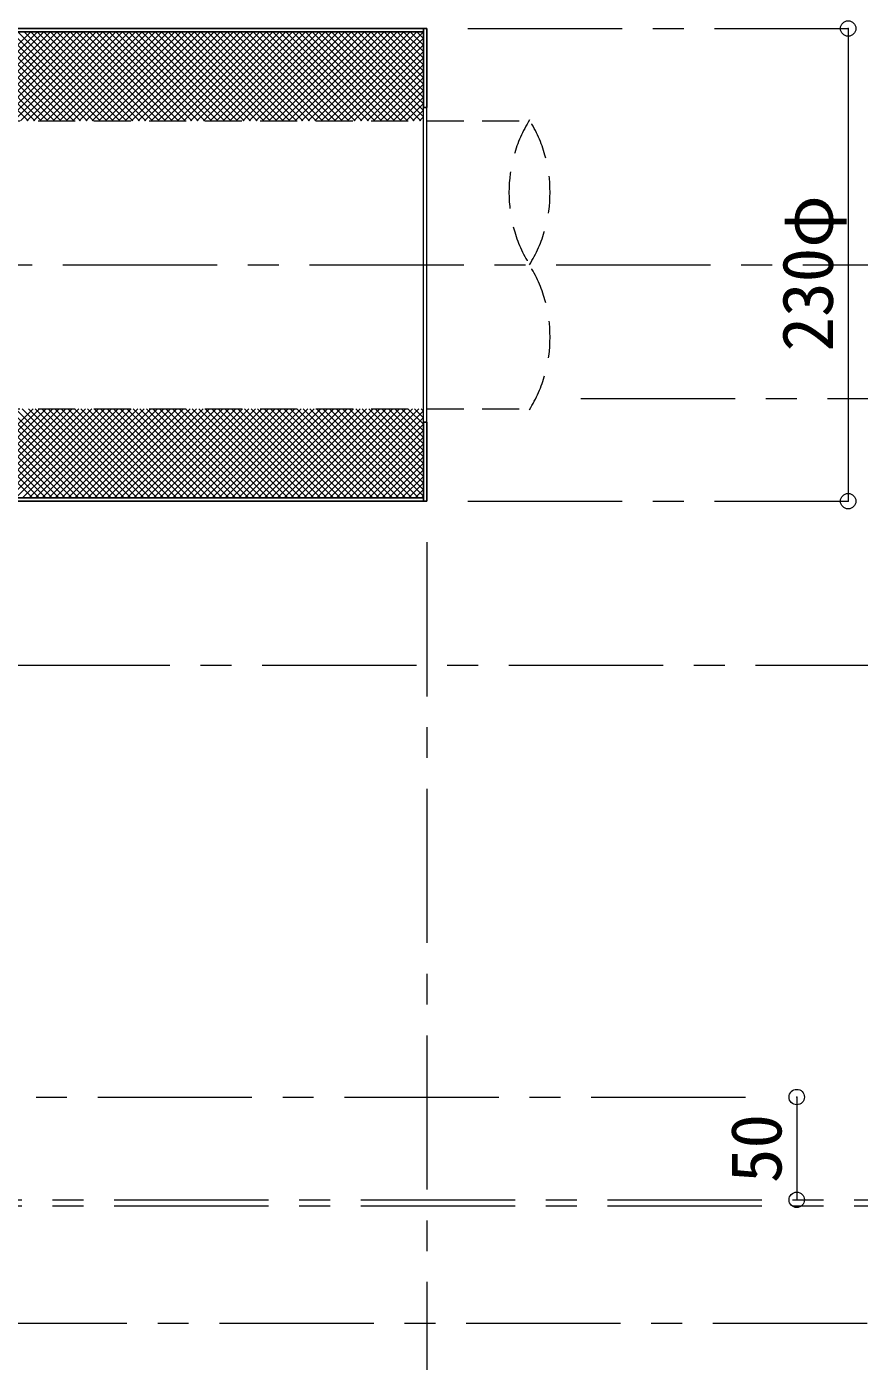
# Model space of a CAD drawing. Units: millimetres at full size, sheet at 1:15; details may follow other scales. Extents: x -3171 to 2904, y -2098 to 2117.
# Drawn here: x -115 to 290, y -1339 to -690 of the extents above; entities that cross this region are included whole.
import ezdxf
from ezdxf.enums import TextEntityAlignment as Align

# ---------------------------------------------------------------- set-up
doc = ezdxf.new("R2010")
doc.units = ezdxf.units.MM
doc.header["$LTSCALE"] = 15
doc.header["$PDMODE"] = 32
doc.header["$PDSIZE"] = 7.5
doc.linetypes.add('CHAIN1', pattern=[8, 5, -1, 1, -1])
doc.linetypes.add('DASHED1', pattern=[1.8, 1.2, -0.6])
doc.layers.add('0-0_ﾚｲﾔ1', color=4, linetype='Continuous', lineweight=9)
doc.styles.add('ＭＳ ゴシック', font='')
doc.styles.get('ＭＳ ゴシック').set_extended_font_data('MS Gothic')

msp = doc.modelspace()

# ---------------------------------------------------------------- linework, layer by layer
at = {"layer": '0-0_ﾚｲﾔ1', "color": 5, "lineweight": 25}
for p, q in [((-520.38, -690.45), (79.62, -690.45)), ((-520.38, -692.05), (78.02, -692.05)), ((78.02, -690.45), (78.02, -728.95)), ((79.62, -690.45), (79.62, -728.95)), ((78.02, -728.95), (79.62, -728.95)), ((78.02, -881.95), (78.02, -920.45)), ((-520.38, -918.85), (78.02, -918.85)), ((-520.38, -920.45), (79.62, -920.45))]:
    msp.add_line(p, q, dxfattribs=at)
at = {"layer": '0-0_ﾚｲﾔ1'}
for p, q in [((-157.53, -692.05), (-114.23, -735.35)), ((-156.23, -735.35), (-112.93, -692.05)), ((-154.35, -692.05), (-111.05, -735.35)), ((-153.05, -735.35), (-109.75, -692.05)), ((-151.17, -692.05), (-107.87, -735.35)), ((-149.87, -735.35), (-106.57, -692.05)), ((-147.99, -692.05), (-104.69, -735.35)), ((-146.69, -735.35), (-103.39, -692.05)), ((-144.81, -692.05), (-101.51, -735.35)), ((-143.51, -735.35), (-100.21, -692.05)), ((-141.62, -692.05), (-98.32, -735.35)), ((-140.32, -735.35), (-97.02, -692.05)), ((-138.44, -692.05), (-95.14, -735.35)), ((-137.14, -735.35), (-93.84, -692.05)), ((-135.26, -692.05), (-91.96, -735.35)), ((-133.96, -735.35), (-90.66, -692.05)), ((-132.08, -692.05), (-88.78, -735.35)), ((-130.78, -735.35), (-87.48, -692.05)), ((-128.9, -692.05), (-85.6, -735.35)), ((-127.6, -735.35), (-84.3, -692.05)), ((-125.71, -692.05), (-82.41, -735.35)), ((-124.41, -735.35), (-81.11, -692.05)), ((-122.53, -692.05), (-79.23, -735.35)), ((-121.23, -735.35), (-77.93, -692.05)), ((-119.35, -692.05), (-76.05, -735.35)), ((-118.05, -735.35), (-74.75, -692.05)), ((-116.17, -692.05), (-72.87, -735.35)), ((-114.87, -735.35), (-71.57, -692.05)), ((-112.99, -692.05), (-69.69, -735.35)), ((-111.69, -735.35), (-68.39, -692.05)), ((-109.8, -692.05), (-66.5, -735.35)), ((-108.5, -735.35), (-65.2, -692.05)), ((-106.62, -692.05), (-63.32, -735.35)), ((-105.32, -735.35), (-62.02, -692.05)), ((-103.44, -692.05), (-60.14, -735.35)), ((-102.14, -735.35), (-58.84, -692.05)), ((-100.26, -692.05), (-56.96, -735.35)), ((-98.96, -735.35), (-55.66, -692.05)), ((-97.08, -692.05), (-53.78, -735.35)), ((-95.78, -735.35), (-52.48, -692.05)), ((-93.89, -692.05), (-50.59, -735.35)), ((-92.59, -735.35), (-49.29, -692.05)), ((-90.71, -692.05), (-47.41, -735.35)), ((-89.41, -735.35), (-46.11, -692.05)), ((-87.53, -692.05), (-44.23, -735.35)), ((-86.23, -735.35), (-42.93, -692.05)), ((-84.35, -692.05), (-41.05, -735.35)), ((-83.05, -735.35), (-39.75, -692.05)), ((-81.17, -692.05), (-37.87, -735.35)), ((-79.87, -735.35), (-36.57, -692.05)), ((-77.98, -692.05), (-34.68, -735.35)), ((-76.68, -735.35), (-33.38, -692.05)), ((-74.8, -692.05), (-31.5, -735.35)), ((-73.5, -735.35), (-30.2, -692.05)), ((-71.62, -692.05), (-28.32, -735.35)), ((-70.32, -735.35), (-27.02, -692.05)), ((-68.44, -692.05), (-25.14, -735.35)), ((-67.14, -735.35), (-23.84, -692.05)), ((-65.26, -692.05), (-21.96, -735.35)), ((-63.96, -735.35), (-20.66, -692.05)), ((-62.07, -692.05), (-18.77, -735.35)), ((-60.77, -735.35), (-17.47, -692.05)), ((-58.89, -692.05), (-15.59, -735.35)), ((-57.59, -735.35), (-14.29, -692.05)), ((-55.71, -692.05), (-12.41, -735.35)), ((-54.41, -735.35), (-11.11, -692.05)), ((-52.53, -692.05), (-9.23, -735.35)), ((-51.23, -735.35), (-7.93, -692.05)), ((-49.35, -692.05), (-6.05, -735.35)), ((-48.05, -735.35), (-4.75, -692.05)), ((-46.16, -692.05), (-2.86, -735.35)), ((-44.86, -735.35), (-1.56, -692.05)), ((-42.98, -692.05), (0.32, -735.35)), ((-41.68, -735.35), (1.62, -692.05)), ((-39.8, -692.05), (3.5, -735.35)), ((-38.5, -735.35), (4.8, -692.05)), ((-36.62, -692.05), (6.68, -735.35)), ((-35.32, -735.35), (7.98, -692.05)), ((-33.44, -692.05), (9.86, -735.35)), ((-32.14, -735.35), (11.16, -692.05)), ((-30.26, -692.05), (13.04, -735.35)), ((-28.95, -735.35), (14.35, -692.05)), ((-27.07, -692.05), (16.23, -735.35)), ((-25.77, -735.35), (17.53, -692.05)), ((-23.89, -692.05), (19.41, -735.35)), ((-22.59, -735.35), (20.71, -692.05)), ((-20.71, -692.05), (22.59, -735.35)), ((-19.41, -735.35), (23.89, -692.05)), ((-17.53, -692.05), (25.77, -735.35)), ((-16.23, -735.35), (27.07, -692.05)), ((-14.35, -692.05), (28.95, -735.35)), ((-13.04, -735.35), (30.26, -692.05)), ((-11.16, -692.05), (32.14, -735.35)), ((-9.86, -735.35), (33.44, -692.05)), ((-7.98, -692.05), (35.32, -735.35)), ((-6.68, -735.35), (36.62, -692.05)), ((-4.8, -692.05), (38.5, -735.35)), ((-3.5, -735.35), (39.8, -692.05)), ((-1.62, -692.05), (41.68, -735.35)), ((-0.32, -735.35), (42.98, -692.05)), ((1.56, -692.05), (44.86, -735.35)), ((2.86, -735.35), (46.16, -692.05)), ((4.75, -692.05), (48.05, -735.35)), ((6.05, -735.35), (49.35, -692.05)), ((7.93, -692.05), (51.23, -735.35)), ((9.23, -735.35), (52.53, -692.05)), ((11.11, -692.05), (54.41, -735.35)), ((12.41, -735.35), (55.71, -692.05)), ((14.29, -692.05), (57.59, -735.35)), ((15.59, -735.35), (58.89, -692.05)), ((17.47, -692.05), (60.77, -735.35)), ((18.77, -735.35), (62.07, -692.05)), ((20.66, -692.05), (63.96, -735.35)), ((21.96, -735.35), (65.26, -692.05)), ((23.84, -692.05), (67.14, -735.35)), ((25.14, -735.35), (68.44, -692.05)), ((27.02, -692.05), (70.32, -735.35)), ((28.32, -735.35), (71.62, -692.05)), ((30.2, -692.05), (73.5, -735.35)), ((31.5, -735.35), (74.8, -692.05)), ((33.38, -692.05), (76.68, -735.35)), ((34.68, -735.35), (77.98, -692.05)), ((36.57, -692.05), (78.02, -733.51)), ((39.75, -692.05), (78.02, -730.32)), ((42.93, -692.05), (78.02, -727.14)), ((46.11, -692.05), (78.02, -723.96)), ((49.29, -692.05), (78.02, -720.78)), ((52.48, -692.05), (78.02, -717.6)), ((55.66, -692.05), (78.02, -714.41)), ((58.84, -692.05), (78.02, -711.23)), ((62.02, -692.05), (78.02, -708.05)), ((65.2, -692.05), (78.02, -704.87)), ((68.39, -692.05), (78.02, -701.69)), ((71.57, -692.05), (78.02, -698.5)), ((74.75, -692.05), (78.02, -695.32)), ((77.93, -692.05), (78.02, -692.14)), ((284.62, -690.45), (284.62, -920.45)), ((37.87, -735.35), (78.02, -695.2)), ((41.05, -735.35), (78.02, -698.39)), ((44.23, -735.35), (78.02, -701.57)), ((47.41, -735.35), (78.02, -704.75)), ((50.59, -735.35), (78.02, -707.93)), ((53.78, -735.35), (78.02, -711.11)), ((56.96, -735.35), (78.02, -714.3)), ((60.14, -735.35), (78.02, -717.48)), ((63.32, -735.35), (78.02, -720.66)), ((66.5, -735.35), (78.02, -723.84)), ((69.69, -735.35), (78.02, -727.02)), ((72.87, -735.35), (78.02, -730.21)), ((76.05, -735.35), (78.02, -733.39)), ((-155.41, -875.55), (-112.11, -918.85)), ((-155.18, -918.85), (-111.88, -875.55)), ((-152.23, -875.55), (-108.93, -918.85)), ((-152, -918.85), (-108.7, -875.55)), ((-149.04, -875.55), (-105.74, -918.85)), ((-148.82, -918.85), (-105.52, -875.55)), ((-145.86, -875.55), (-102.56, -918.85)), ((-145.63, -918.85), (-102.33, -875.55)), ((-142.68, -875.55), (-99.38, -918.85)), ((-142.45, -918.85), (-99.15, -875.55)), ((-139.5, -875.55), (-96.2, -918.85)), ((-139.27, -918.85), (-95.97, -875.55)), ((-136.32, -875.55), (-93.02, -918.85)), ((-136.09, -918.85), (-92.79, -875.55)), ((-133.13, -875.55), (-89.83, -918.85)), ((-132.91, -918.85), (-89.61, -875.55)), ((-129.95, -875.55), (-86.65, -918.85)), ((-129.72, -918.85), (-86.42, -875.55)), ((-126.77, -875.55), (-83.47, -918.85)), ((-126.54, -918.85), (-83.24, -875.55)), ((-123.59, -875.55), (-80.29, -918.85)), ((-123.36, -918.85), (-80.06, -875.55)), ((-120.41, -875.55), (-77.11, -918.85)), ((-120.18, -918.85), (-76.88, -875.55)), ((-117.22, -875.55), (-73.92, -918.85)), ((-117, -918.85), (-73.7, -875.55)), ((-114.04, -875.55), (-70.74, -918.85)), ((-113.81, -918.85), (-70.51, -875.55)), ((-110.86, -875.55), (-67.56, -918.85)), ((-110.63, -918.85), (-67.33, -875.55)), ((-107.68, -875.55), (-64.38, -918.85)), ((-107.45, -918.85), (-64.15, -875.55)), ((-104.5, -875.55), (-61.2, -918.85)), ((-104.27, -918.85), (-60.97, -875.55)), ((-101.31, -875.55), (-58.01, -918.85)), ((-101.09, -918.85), (-57.79, -875.55)), ((-98.13, -875.55), (-54.83, -918.85)), ((-97.9, -918.85), (-54.6, -875.55)), ((-94.95, -875.55), (-51.65, -918.85)), ((-94.72, -918.85), (-51.42, -875.55)), ((-91.77, -875.55), (-48.47, -918.85)), ((-91.54, -918.85), (-48.24, -875.55)), ((-88.59, -875.55), (-45.29, -918.85)), ((-88.36, -918.85), (-45.06, -875.55)), ((-85.4, -875.55), (-42.1, -918.85)), ((-85.18, -918.85), (-41.88, -875.55)), ((-82.22, -875.55), (-38.92, -918.85)), ((-81.99, -918.85), (-38.69, -875.55)), ((-79.04, -875.55), (-35.74, -918.85)), ((-78.81, -918.85), (-35.51, -875.55)), ((-75.86, -875.55), (-32.56, -918.85)), ((-75.63, -918.85), (-32.33, -875.55)), ((-72.68, -875.55), (-29.38, -918.85)), ((-72.45, -918.85), (-29.15, -875.55)), ((-69.49, -875.55), (-26.19, -918.85)), ((-69.27, -918.85), (-25.97, -875.55)), ((-66.31, -875.55), (-23.01, -918.85)), ((-66.08, -918.85), (-22.78, -875.55)), ((-63.13, -875.55), (-19.83, -918.85)), ((-62.9, -918.85), (-19.6, -875.55)), ((-59.95, -875.55), (-16.65, -918.85)), ((-59.72, -918.85), (-16.42, -875.55)), ((-56.77, -875.55), (-13.47, -918.85)), ((-56.54, -918.85), (-13.24, -875.55)), ((-53.58, -875.55), (-10.28, -918.85)), ((-53.36, -918.85), (-10.06, -875.55)), ((-50.4, -875.55), (-7.1, -918.85)), ((-50.17, -918.85), (-6.87, -875.55)), ((-47.22, -875.55), (-3.92, -918.85)), ((-46.99, -918.85), (-3.69, -875.55)), ((-44.04, -875.55), (-0.74, -918.85)), ((-43.81, -918.85), (-0.51, -875.55)), ((-40.86, -875.55), (2.44, -918.85)), ((-40.63, -918.85), (2.67, -875.55)), ((-37.67, -875.55), (5.63, -918.85)), ((-37.45, -918.85), (5.85, -875.55)), ((-34.49, -875.55), (8.81, -918.85)), ((-34.26, -918.85), (9.04, -875.55)), ((-31.31, -875.55), (11.99, -918.85)), ((-31.08, -918.85), (12.22, -875.55)), ((-28.13, -875.55), (15.17, -918.85)), ((-27.9, -918.85), (15.4, -875.55)), ((-24.95, -875.55), (18.35, -918.85)), ((-24.72, -918.85), (18.58, -875.55)), ((-21.76, -875.55), (21.54, -918.85)), ((-21.54, -918.85), (21.76, -875.55)), ((-18.58, -875.55), (24.72, -918.85)), ((-18.35, -918.85), (24.95, -875.55)), ((-15.4, -875.55), (27.9, -918.85)), ((-15.17, -918.85), (28.13, -875.55)), ((-12.22, -875.55), (31.08, -918.85)), ((-11.99, -918.85), (31.31, -875.55)), ((-9.04, -875.55), (34.26, -918.85)), ((-8.81, -918.85), (34.49, -875.55)), ((-5.85, -875.55), (37.45, -918.85)), ((-5.63, -918.85), (37.67, -875.55)), ((-2.67, -875.55), (40.63, -918.85)), ((-2.44, -918.85), (40.86, -875.55)), ((0.51, -875.55), (43.81, -918.85)), ((0.74, -918.85), (44.04, -875.55)), ((3.69, -875.55), (46.99, -918.85)), ((3.92, -918.85), (47.22, -875.55)), ((6.87, -875.55), (50.17, -918.85)), ((7.1, -918.85), (50.4, -875.55)), ((10.06, -875.55), (53.36, -918.85)), ((10.28, -918.85), (53.58, -875.55)), ((13.24, -875.55), (56.54, -918.85)), ((13.47, -918.85), (56.77, -875.55)), ((16.42, -875.55), (59.72, -918.85)), ((16.65, -918.85), (59.95, -875.55)), ((19.6, -875.55), (62.9, -918.85)), ((19.83, -918.85), (63.13, -875.55)), ((22.78, -875.55), (66.08, -918.85)), ((23.01, -918.85), (66.31, -875.55)), ((25.97, -875.55), (69.27, -918.85)), ((26.19, -918.85), (69.49, -875.55)), ((29.15, -875.55), (72.45, -918.85)), ((29.38, -918.85), (72.68, -875.55)), ((32.33, -875.55), (75.63, -918.85)), ((32.56, -918.85), (75.86, -875.55)), ((35.51, -875.55), (78.02, -918.06)), ((35.74, -918.85), (78.02, -876.58)), ((38.69, -875.55), (78.02, -914.88)), ((41.88, -875.55), (78.02, -911.7)), ((45.06, -875.55), (78.02, -908.51)), ((48.24, -875.55), (78.02, -905.33)), ((51.42, -875.55), (78.02, -902.15)), ((54.6, -875.55), (78.02, -898.97)), ((57.79, -875.55), (78.02, -895.79)), ((60.97, -875.55), (78.02, -892.6)), ((64.15, -875.55), (78.02, -889.42)), ((67.33, -875.55), (78.02, -886.24)), ((70.51, -875.55), (78.02, -883.06)), ((73.7, -875.55), (78.02, -879.88)), ((76.88, -875.55), (78.02, -876.69)), ((38.92, -918.85), (78.02, -879.76)), ((42.1, -918.85), (78.02, -882.94)), ((45.29, -918.85), (78.02, -886.12)), ((48.47, -918.85), (78.02, -889.3)), ((51.65, -918.85), (78.02, -892.49)), ((54.83, -918.85), (78.02, -895.67)), ((58.01, -918.85), (78.02, -898.85)), ((61.2, -918.85), (78.02, -902.03)), ((64.38, -918.85), (78.02, -905.21)), ((67.56, -918.85), (78.02, -908.4)), ((70.74, -918.85), (78.02, -911.58)), ((73.92, -918.85), (78.02, -914.76)), ((77.11, -918.85), (78.02, -917.94)), ((259.62, -1210.45), (259.62, -1260.45))]:
    msp.add_line(p, q, dxfattribs=at)
at = {"layer": '0-0_ﾚｲﾔ1', "linetype": 'CHAIN1'}
for p, q in [((99.62, -690.45), (284.62, -690.45)), ((-817.38, -805.45), (499.62, -805.45)), ((154.62, -870.45), (499.62, -870.45)), ((99.62, -920.45), (284.62, -920.45)), ((79.62, -940.45), (79.62, -1585.45)), ((434.62, -1000.45), (-625.38, -1000.45)), ((-800.38, -1210.45), (239.62, -1210.45)), ((-552.38, -1260.45), (564.62, -1260.45)), ((-552.38, -1263.45), (629.62, -1263.45)), ((-501.18, -1320.45), (694.62, -1320.45))]:
    msp.add_line(p, q, dxfattribs=at)
at = {"layer": '0-0_ﾚｲﾔ1', "color": 7, "lineweight": 18}
for p, q in [((78.02, -881.95), (78.02, -728.95)), ((79.62, -881.95), (79.62, -728.95))]:
    msp.add_line(p, q, dxfattribs=at)
at = {"layer": '0-0_ﾚｲﾔ1', "linetype": 'DASHED1'}
for p, q in [((-487.38, -735.35), (129.62, -735.35)), ((-487.38, -875.55), (129.62, -875.55))]:
    msp.add_line(p, q, dxfattribs=at)
at = {"layer": '0-0_ﾚｲﾔ1', "color": 5, "lineweight": 25}
msp.add_lwpolyline([(78.02, -881.95), (79.62, -881.95), (79.62, -920.45)], dxfattribs=at)
at = {"layer": '0-0_ﾚｲﾔ1', "linetype": 'DASHED1'}
for centre, start, end in [((186.75, -770.2), 148.324, 211.676), ((72.49, -770.2), 328.324, 31.676), ((72.49, -840.7), 328.324, 31.676)]:
    msp.add_arc(centre, 67.13, start, end, dxfattribs=at)
at = {"layer": '0-0_ﾚｲﾔ1', "color": 1}
for p in [(284.62, -690.45), (284.62, -920.45), (259.62, -1210.45), (259.62, -1260.45)]:
    msp.add_point(p, dxfattribs=at)

# ---------------------------------------------------------------- texts
at = {"layer": '0-0_ﾚｲﾔ1', "color": 7, "style": 'ＭＳ ゴシック'}
for s, p in [('230φ', (284.62, -847.64)), ('50', (259.62, -1252.33))]:
    msp.add_text(s, height=24.74, rotation=90, dxfattribs=at).set_placement(p, align=Align.BOTTOM_LEFT)

doc.saveas('drawing.dxf')
